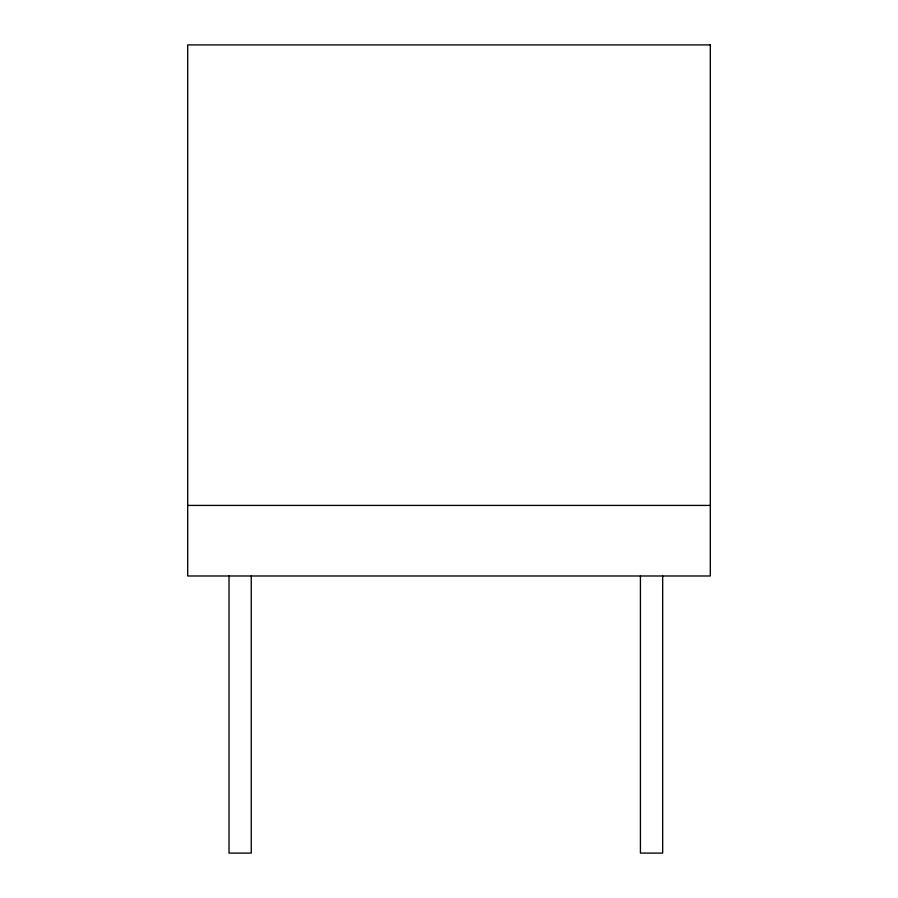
<?xml version="1.0" encoding="UTF-8"?>
<svg xmlns="http://www.w3.org/2000/svg" width="898" height="898" viewBox="0 0 898 898"><rect width="100%" height="100%" fill="white"/><g stroke="black" fill="none" stroke-linecap="round" stroke-linejoin="round"><path stroke-width="1.35" d="M187.693 505.417L710.307 505.417M662.679 575.988L662.679 853.1L640.431 853.1L640.431 575.988M251.26 575.988L251.26 853.1L229.012 853.1L229.012 575.988M710.307 44.9L187.693 44.9L187.693 575.988L710.307 575.988L710.307 44.9"/></g></svg>
